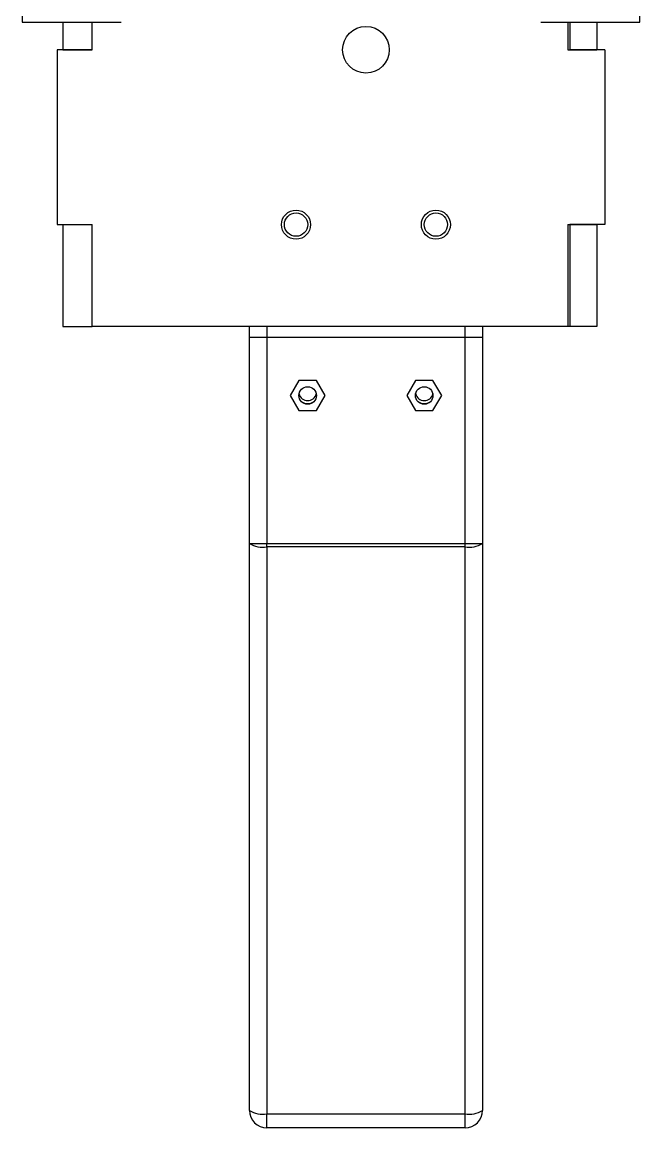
# Model space of a CAD drawing. Header units: millimetres. Extents: x 12744 to 36223, y 985 to 8014.
# Drawn here: x 13720.4 to 13927.9, y 1542 to 1913.4 of the extents above; entities that cross this region are included whole.
import ezdxf

# ---------------------------------------------------------------- set-up
doc = ezdxf.new("R2010")
doc.units = ezdxf.units.MM
doc.layers.get('0').update_dxf_attribs({"lineweight": 35})

msp = doc.modelspace()

# ---------------------------------------------------------------- linework, layer by layer
at = {"color": 7, "linetype": 'Continuous', "lineweight": 25}
for p, q in [((13720.38, 1929.1), (13720.38, 1913.45)), ((13927.87, 1913.45), (13927.87, 1929.1)), ((13720.38, 1913.45), (13753.66, 1913.45)), ((13734.08, 1913.45), (13734.08, 1904.15)), ((13743.87, 1904.15), (13743.87, 1913.45)), ((13894.59, 1913.45), (13927.87, 1913.45)), ((13903.67, 1913.45), (13903.67, 1904.15)), ((13904.38, 1913.45), (13904.38, 1904.15)), ((13913.46, 1913.45), (13913.46, 1904.15)), ((13732.12, 1904.15), (13732.12, 1845.42)), ((13743.87, 1904.15), (13732.12, 1904.15)), ((13734.08, 1904.15), (13743.87, 1904.15)), ((13903.67, 1904.15), (13913.46, 1904.15)), ((13916.12, 1904.15), (13904.38, 1904.15)), ((13916.12, 1904.15), (13916.12, 1845.42)), ((13732.12, 1845.42), (13743.87, 1845.42)), ((13734.08, 1845.42), (13743.87, 1845.42)), ((13734.08, 1845.42), (13734.08, 1811.17)), ((13743.87, 1811.17), (13743.87, 1845.42)), ((13903.67, 1845.42), (13903.67, 1811.17)), ((13903.67, 1845.42), (13913.46, 1845.42)), ((13916.12, 1845.42), (13904.38, 1845.42)), ((13904.38, 1845.42), (13904.38, 1811.17)), ((13913.46, 1845.42), (13913.46, 1811.17)), ((13734.08, 1811.17), (13743.87, 1811.17)), ((13904.38, 1811.17), (13743.87, 1811.17)), ((13796.72, 1807.6), (13796.72, 1811.17)), ((13875.02, 1811.17), (13875.02, 1807.6)), ((13913.46, 1811.17), (13903.67, 1811.17)), ((13796.72, 1738.35), (13796.72, 1807.6)), ((13796.72, 1807.6), (13802.59, 1807.6)), ((13802.59, 1807.6), (13802.59, 1738.35)), ((13802.59, 1807.6), (13869.14, 1807.6)), ((13869.14, 1738.35), (13869.14, 1807.6)), ((13869.14, 1807.6), (13875.02, 1807.6)), ((13875.02, 1807.6), (13875.02, 1738.35)), ((13813.36, 1793.11), (13810.42, 1788.03)), ((13819.23, 1793.11), (13813.36, 1793.11)), ((13822.17, 1788.03), (13819.23, 1793.11)), ((13852.51, 1793.11), (13849.57, 1788.03)), ((13858.38, 1793.11), (13852.51, 1793.11)), ((13861.31, 1788.03), (13858.38, 1793.11)), ((13810.42, 1788.03), (13813.36, 1782.94)), ((13819.23, 1782.94), (13822.17, 1788.03)), ((13849.57, 1788.03), (13852.51, 1782.94)), ((13858.38, 1782.94), (13861.31, 1788.03)), ((13813.36, 1782.94), (13819.23, 1782.94)), ((13852.51, 1782.94), (13858.38, 1782.94)), ((13796.72, 1738.35), (13802.59, 1738.35)), ((13796.72, 1547.89), (13796.72, 1738.35)), ((13802.59, 1738.35), (13869.14, 1738.35)), ((13802.59, 1737.2), (13802.59, 1738.35)), ((13869.14, 1737.2), (13869.14, 1738.35)), ((13869.14, 1738.35), (13875.02, 1738.35)), ((13875.02, 1738.35), (13875.02, 1547.89)), ((13869.14, 1737.2), (13802.59, 1737.2)), ((13802.59, 1737.2), (13802.59, 1546.74)), ((13869.14, 1546.74), (13869.14, 1737.2)), ((13802.59, 1546.74), (13869.14, 1546.74)), ((13802.59, 1542.02), (13802.59, 1546.74)), ((13869.14, 1542.02), (13869.14, 1546.74)), ((13869.14, 1542.02), (13802.59, 1542.02))]:
    msp.add_line(p, q, dxfattribs=at)
at = {"color": 8, "linetype": 'Continuous', "lineweight": 25}
for p, q in [((13802.59, 1811.17), (13802.59, 1807.6)), ((13869.14, 1807.6), (13869.14, 1811.17))]:
    msp.add_line(p, q, dxfattribs=at)
at = {"color": 7, "linetype": 'Continuous', "lineweight": 25}
for centre, radius in [((13835.87, 1904.15), 7.83), ((13812.38, 1845.42), 4.89), ((13859.36, 1845.42), 4.89), ((13812.38, 1845.42), 3.91), ((13859.36, 1845.42), 3.91), ((13816.29, 1788.03), 2.94), ((13855.44, 1788.03), 2.94)]:
    msp.add_circle(centre, radius, dxfattribs=at)
for centre, radius, start, end in [((13816.29, 1789.24), 2.94, 191.9253, 348.0747), ((13855.44, 1789.24), 2.94, 191.9253, 348.0747), ((13816.29, 1789.24), 3.91, 239.3982, 300.6018), ((13855.44, 1789.24), 3.91, 239.3982, 300.6018), ((13801.18, 1745.54), 8.47, 238.2124, 279.596), ((13870.56, 1745.54), 8.47, 260.404, 301.7876), ((13801.18, 1555.09), 8.47, 238.2124, 279.596), ((13802.59, 1547.89), 5.87, 180, 270), ((13870.56, 1555.09), 8.47, 260.404, 301.7876), ((13869.14, 1547.89), 5.87, 270, 0)]:
    msp.add_arc(centre, radius, start, end, dxfattribs=at)

doc.saveas('drawing.dxf')
